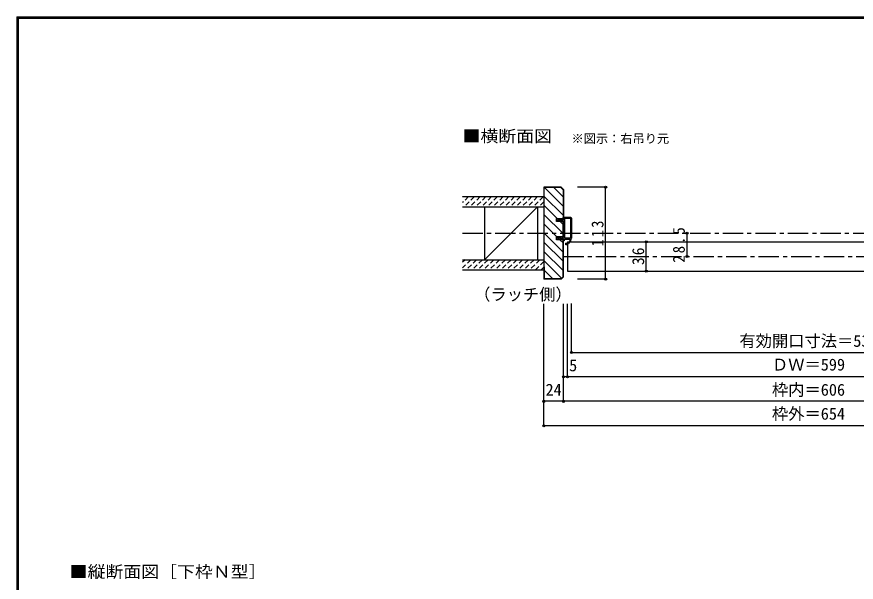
# Model space of a CAD drawing. Units: millimetres at full size, sheet at 1:5. Extents: x -973 to 977, y -718 to 696.
# Drawn here: x -973 to 59, y 1 to 696 of the extents above; entities that cross this region are included whole.
import ezdxf
from ezdxf.enums import TextEntityAlignment as Align

# ---------------------------------------------------------------- set-up
doc = ezdxf.new("R2010")
doc.units = ezdxf.units.MM
doc.header["$LTSCALE"] = 5
doc.header["$PDMODE"] = 32
doc.header["$PDSIZE"] = 2.5
doc.linetypes.add('CHAIN1', pattern=[8, 5, -1, 1, -1])
doc.linetypes.add('DASHED1', pattern=[1.8, 1.2, -0.6])
for name, color, linetype in [('0-0_補助線', 7, 'Continuous'), ('0-1_通り芯', 4, 'CHAIN1'), ('0-3_仕上げ', 7, 'Continuous'), ('0-4_枠', 3, 'Continuous'), ('0-6_扉', 6, 'Continuous'), ('0-A_文字', 3, 'Continuous'), ('0-B_寸法', 4, 'Continuous'), ('0-C_ハッチ', 4, 'DASHED1'), ('F-1_枠', 6, 'Continuous')]:
    doc.layers.add(name, color=color, linetype=linetype)
doc.styles.add('ＭＳ ゴシック', font='')
doc.styles.get('ＭＳ ゴシック').set_extended_font_data('MS Gothic')

# ---------------------------------------------------------------- blocks, each defined once
blk = doc.blocks.new('2')
at = {"layer": '0-0_補助線'}
for p, q in [((-9.846, -9.622), (-9.846, 15.078)), ((-8.846, 16.078), (0.354, 16.078)), ((-8.846, 15.878), (0.637, 15.878)), ((-8.446, 14.378), (-8.446, -8.922)), ((-8.146, 14.678), (-1.546, 14.678)), ((-1.246, 14.378), (-1.246, -8.922)), ((0.154, 11.653), (2.154, 11.653)), ((0.154, 11.653), (0.154, -8.497)), ((2.154, 10.953), (2.154, 11.653)), ((3.154, 11.653), (2.512, 10.83)), ((3.154, 11.653), (6.154, 11.653)), ((4.154, 13.753), (4.154, 13.053)), ((5.154, 13.053), (4.512, 13.876)), ((7.154, 13.053), (5.154, 13.053)), ((6.154, 10.953), (6.154, 11.653)), ((7.558, 12.258), (6.516, 10.835)), ((-1.546, -9.222), (-8.146, -9.222)), ((0.154, -8.497), (2.154, -8.497)), ((4.154, -9.897), (0.154, -9.897)), ((0.154, -9.897), (0.154, -10.622)), ((2.154, -7.797), (2.154, -8.497)), ((3.154, -8.497), (2.512, -7.674)), ((3.154, -8.497), (6.154, -8.497)), ((4.154, -10.597), (4.154, -9.897)), ((5.154, -9.897), (4.512, -10.72)), ((7.154, -9.897), (5.154, -9.897)), ((6.154, -7.797), (6.154, -8.497)), ((7.558, -9.101), (6.516, -7.679)), ((-1.48, -10.622), (-8.846, -10.622)), ((-1.189, -10.85), (-0.732, -12.694)), ((0.354, -12.922), (-0.441, -12.922)), ((0.154, -10.622), (0.645, -12.548))]:
    blk.add_line(p, q, dxfattribs=at)
for points in [[(-9.646, 15.078), (-9.646, -9.622), (-9.846, -9.622)], [(4.154, 13.053), (0.154, 13.053), (0.649, 15.723)]]:
    blk.add_lwpolyline(points, dxfattribs=at)
for centre, radius, start, end in [((-8.846, 15.078), 1, 90, 180), ((-8.846, 15.078), 0.8, 90, 180), ((-8.146, 14.378), 0.3, 90, 180), ((-1.546, 14.378), 0.3, 0, 90), ((0.354, 15.778), 0.3, 349.49875, 90), ((2.354, 10.953), 0.2, 180, 322.03043), ((4.354, 13.753), 0.2, 37.96957, 180), ((6.354, 10.953), 0.2, 180, 323.78053), ((7.154, 12.553), 0.5, 323.78053, 90), ((-8.846, -9.622), 1, 180, 270), ((-8.146, -8.922), 0.3, 180, 270), ((-1.546, -8.922), 0.3, 270, 0), ((2.354, -7.797), 0.2, 37.96957, 180), ((6.354, -7.797), 0.2, 36.21947, 180), ((7.154, -9.397), 0.5, 270, 36.21947), ((-2.846, -10.72), 6, 179.06153, 259.29815), ((-2.846, -10.72), 5.3, 178.93757, 259.29815), ((-3.896, -16.272), 0.35, 259.29815, 79.29815), ((-1.48, -10.922), 0.3, 13.9282, 90), ((-0.441, -12.622), 0.3, 193.9282, 270), ((0.354, -12.622), 0.3, 270, 14.29438), ((4.354, -10.597), 0.2, 180, 322.03043)]:
    blk.add_arc(centre, radius, start, end, dxfattribs=at)
blk.add_point((-3.896, -16.622), dxfattribs=at)

msp = doc.modelspace()

# ---------------------------------------------------------------- linework, layer by layer
at = {"layer": '0-1_通り芯'}
for p, q in [((-425.347, 430), (428.653, 430)), ((-301.347, 401.5), (304.653, 401.5))]:
    msp.add_line(p, q, dxfattribs=at)
at = {"layer": '0-3_仕上げ', "color": 2}
for p, q in [((-425.347, 475), (-325.347, 475)), ((-425.347, 462.5), (-325.347, 462.5)), ((-425.347, 397.5), (-325.347, 397.5)), ((-425.347, 385), (-325.347, 385))]:
    msp.add_line(p, q, dxfattribs=at)
at = {"layer": '0-3_仕上げ', "color": 3}
for p, q in [((-398.347, 462.5), (-398.347, 397.5)), ((-333.347, 462.5), (-333.347, 397.5))]:
    msp.add_line(p, q, dxfattribs=at)
at = {"layer": '0-3_仕上げ'}
msp.add_line((-398.347, 397.5), (-333.347, 462.5), dxfattribs=at)
at = {"layer": '0-4_枠'}
for p, q in [((-325.347, 486.5), (-325.347, 373.5)), ((-304.175, 486.5), (-325.347, 486.5)), ((-324.847, 471.5), (-324.847, 486)), ((-304.383, 486), (-324.847, 486)), ((-304.383, 486), (-301.847, 483.464)), ((-304.175, 486.5), (-301.347, 483.672)), ((-301.847, 483.464), (-301.847, 448)), ((-301.347, 483.672), (-301.347, 448)), ((-324.847, 471.5), (-325.347, 471.5)), ((-309.847, 448), (-301.347, 448)), ((-309.847, 444.3), (-309.847, 448)), ((-301.347, 444.3), (-309.847, 444.3)), ((-301.847, 425.7), (-301.847, 444.3)), ((-301.347, 425.7), (-301.347, 444.3)), ((-301.347, 425.7), (-309.847, 425.7)), ((-309.847, 422), (-309.847, 425.7)), ((-301.347, 422), (-309.847, 422)), ((-301.847, 376.536), (-301.847, 422)), ((-301.347, 376.328), (-301.347, 422)), ((-324.847, 388.5), (-325.347, 388.5)), ((-324.847, 388.5), (-324.847, 374)), ((-304.175, 373.5), (-325.347, 373.5)), ((-304.382, 374), (-324.847, 374)), ((-304.382, 374), (-301.847, 376.536)), ((-304.175, 373.5), (-301.347, 376.328))]:
    msp.add_line(p, q, dxfattribs=at)
at = {"layer": '0-6_扉'}
for p, q in [((-296.347, 419.5), (-296.347, 383.5)), ((-296.347, 419.5), (302.653, 419.5)), ((-296.347, 383.5), (302.653, 383.5))]:
    msp.add_line(p, q, dxfattribs=at)
at = {"layer": '0-B_寸法'}
for p, q in [((-249.425, 486.5), (-283.947, 486.5)), ((-249.425, 373.5), (-249.425, 486.5)), ((-149.425, 401.5), (-149.425, 430)), ((-199.425, 383.5), (-199.425, 419.5)), ((-249.425, 373.5), (-283.947, 373.5)), ((-325.347, 193.5), (-325.347, 343.157)), ((-301.347, 223.5), (-301.347, 343.157)), ((-296.347, 253.5), (-296.347, 343.157)), ((-291.347, 283.5), (-291.347, 343.5)), ((-291.347, 283.5), (244.658, 283.5)), ((304.653, 253.5), (-301.347, 253.5)), ((328.653, 223.5), (-325.347, 223.5)), ((328.653, 193.5), (-325.347, 193.5))]:
    msp.add_line(p, q, dxfattribs=at)
at = {"layer": '0-B_寸法', "color": 7}
for p in [(-249.425, 486.5), (-149.425, 430), (-199.425, 419.5), (-149.425, 401.5), (-199.425, 383.5), (-249.425, 373.5), (-291.347, 283.5), (-301.347, 253.5), (-296.347, 253.5), (-325.347, 223.5), (-301.347, 223.5), (-325.347, 193.5)]:
    msp.add_point(p, dxfattribs=at)
at = {"layer": '0-C_ハッチ', "linetype": 'Continuous'}
for p, q in [((-301.847, 463.412), (-324.435, 486)), ((-313.122, 486), (-301.847, 474.725)), ((-324.847, 475.098), (-301.847, 452.098)), ((-325.347, 464.284), (-309.063, 448)), ((-325.347, 452.97), (-301.847, 429.47)), ((-305.363, 444.3), (-301.847, 440.784)), ((-325.347, 441.657), (-309.39, 425.7)), ((-325.347, 430.343), (-301.847, 406.843)), ((-325.347, 419.029), (-301.847, 395.529)), ((-305.69, 422), (-301.847, 418.157)), ((-325.347, 407.716), (-301.847, 384.216)), ((-325.347, 396.402), (-303.664, 374.719)), ((-324.847, 384.588), (-314.259, 374))]:
    msp.add_line(p, q, dxfattribs=at)
at = {"layer": '0-C_ハッチ'}
for p, q in [((-424.949, 475), (-425.347, 474.602)), ((-417.878, 475), (-425.347, 467.531)), ((-410.807, 475), (-423.307, 462.5)), ((-403.736, 475), (-416.236, 462.5)), ((-396.665, 475), (-409.165, 462.5)), ((-389.594, 475), (-402.094, 462.5)), ((-382.523, 475), (-395.023, 462.5)), ((-375.452, 475), (-387.952, 462.5)), ((-368.381, 475), (-380.881, 462.5)), ((-361.31, 475), (-373.81, 462.5)), ((-354.239, 475), (-366.739, 462.5)), ((-347.168, 475), (-359.668, 462.5)), ((-340.096, 475), (-352.596, 462.5)), ((-333.025, 475), (-345.525, 462.5)), ((-325.954, 475), (-338.454, 462.5)), ((-325.347, 468.536), (-331.383, 462.5)), ((-422.241, 397.5), (-425.347, 394.394)), ((-415.17, 397.5), (-425.347, 387.323)), ((-408.099, 397.5), (-420.599, 385)), ((-401.028, 397.5), (-413.528, 385)), ((-393.957, 397.5), (-406.457, 385)), ((-386.886, 397.5), (-399.386, 385)), ((-379.815, 397.5), (-392.315, 385)), ((-372.744, 397.5), (-385.244, 385)), ((-365.673, 397.5), (-378.173, 385)), ((-358.601, 397.5), (-371.101, 385)), ((-351.53, 397.5), (-364.03, 385)), ((-344.459, 397.5), (-356.959, 385)), ((-337.388, 397.5), (-349.888, 385)), ((-330.317, 397.5), (-342.817, 385)), ((-325.347, 395.399), (-335.746, 385)), ((-325.347, 388.328), (-328.675, 385))]:
    msp.add_line(p, q, dxfattribs=at)
at = {"layer": 'F-1_枠'}
for p, q in [((-973.347, 695.833), (-973.347, -700.833)), ((-973.347, 695.833), (976.653, 695.833)), ((-973.347, 695), (976.653, 695)), ((-973.347, 694.167), (976.653, 694.167)), ((-972.514, 695.833), (-972.514, -700.833)), ((-971.68, 695.833), (-971.68, -700.833))]:
    msp.add_line(p, q, dxfattribs=at)

# ---------------------------------------------------------------- block references
at = {"layer": '0-0_補助線', "xscale": -1}
msp.add_blockref('2', (-301.193, 433.422), dxfattribs=at)

# ---------------------------------------------------------------- texts
at = {"layer": '0-A_文字', "color": 7, "style": 'ＭＳ ゴシック', "width": 1.1}
for s, p in [('■横断面図', (-425.347, 537.5)), ('■縦断面図［下枠Ｎ型］', (-908.333, 2.5))]:
    msp.add_text(s, height=14.66, dxfattribs=at).set_placement(p, align=Align.BOTTOM_LEFT)
at = {"layer": '0-A_文字', "color": 7, "style": 'ＭＳ ゴシック'}
for s, height, p in [('※図示：右吊り元', 11, (-291.372, 537.5)), ('（ラッチ側）', 14.66, (-411.097, 343.157))]:
    msp.add_text(s, height=height, dxfattribs=at).set_placement(p, align=Align.BOTTOM_LEFT)
at = {"layer": '0-B_寸法', "color": 7, "style": 'ＭＳ ゴシック'}
for s, p in [('有効開口寸法＝536', (-85, 286)), ('5', (-294.347, 256)), ('ＤＷ＝599', (-45, 256.874)), ('24', (-323.347, 226)), ('枠内＝606', (-45, 226)), ('枠外＝654', (-45, 196.544))]:
    msp.add_text(s, height=14.66, dxfattribs=at).set_placement(p, align=Align.BOTTOM_LEFT)
at = {"layer": '0-B_寸法', "color": 7, "char_height": 14.66, "attachment_point": 7, "rotation": 90, "style": 'ＭＳ ゴシック'}
for s, insert in [('\\T1.27;\\W0.9;113', (-251.925, 413.75)), ('\\T1.28;\\W0.9;28.5', (-151.925, 393.875)), ('\\T1.27;\\W0.95;36', (-201.925, 390.875))]:
    msp.add_mtext(s, dxfattribs=dict(at, insert=insert))

doc.saveas('drawing.dxf')
